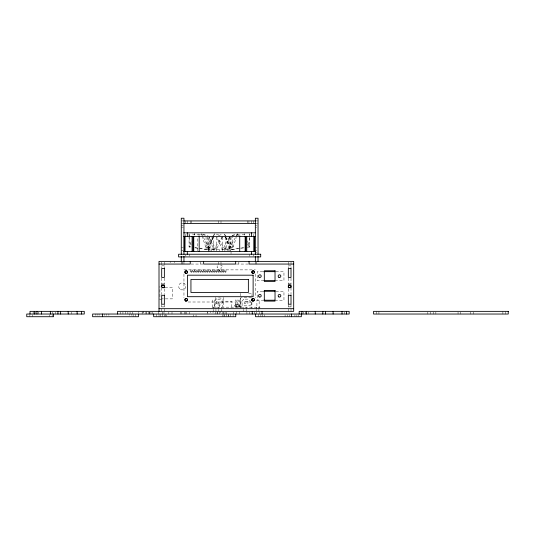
<?xml version="1.0" encoding="UTF-8"?>
<svg xmlns="http://www.w3.org/2000/svg" width="535" height="535" viewBox="0 0 535 535"><rect width="100%" height="100%" fill="white"/><g stroke="black" fill="none" stroke-linecap="round" stroke-linejoin="round"><path stroke-width="0.4" stroke-dasharray="2.67 2.01" d="M189.069 235.902L189.069 246.929L191.523 247.297M197.656 250.761L197.656 237.186M206.042 237.085L206.042 249.778L232.819 249.778L232.819 237.085M194.787 247.799L207.854 249.778L207.854 236.39L209.051 249.778L194.352 247.544M209.051 237.179L209.051 249.778L213.177 237.179M216.327 237.179L216.327 249.778L208.55 246.929L205.654 246.929L202.043 235.902M222.533 237.179L222.533 249.778L230.311 246.929L233.207 246.929L236.303 237.48M225.422 237.179L225.422 249.778L233.207 246.929L226.833 237.56M229.809 237.179L229.809 249.778L243.692 247.672M244.074 247.799L231.006 249.778L231.006 236.39M249.791 237.48L249.791 246.929L247.344 247.297M230.939 237.179L229.809 249.778L225.422 236.39M247.31 240.977L249.791 246.929L248.594 246.929L249.577 235.902M249.651 235.119L249.791 233.541M191.242 241.72L189.069 246.929L190.266 246.929L191.303 243.779M194.138 235.119L194.653 233.541L194.038 235.032M229.809 236.39L225.422 249.778L217.237 237.727M236.557 236.691L237.333 234.33M207.854 249.778L213.438 236.39L213.438 249.778L205.654 246.929L212.937 236.216M213.03 237.259L208.55 246.929L201.655 234.243M213.371 236.517L214.408 234.283M222.185 237.132L216.327 249.778L209.432 237.092M229.428 237.092L222.533 249.778L216.675 237.132M237.593 233.541L230.311 246.929L225.83 237.259M213.391 235.547L214.756 233.541M222.533 236.39L213.438 249.778L209.305 237.179M218.661 235.534L222.553 234.109M232.143 235.534L236.035 234.109M231.956 235.4L240.937 234.036M237.54 235.4L246.521 234.036M181.278 220.915L183.953 220.915M255.355 220.915L258.03 220.915M181.278 223.59L183.953 223.59M255.355 223.59L258.03 223.59M181.278 225.375L183.284 225.375M255.355 225.375L256.693 225.375M181.278 227.161L183.284 227.161M255.355 227.161L256.693 227.161M181.278 247.812L183.284 247.812M255.355 247.812L256.693 247.812M181.278 250.487L183.284 250.487M255.355 250.487L256.693 250.487M255.355 252.453L256.693 252.453M191.035 264.056L202.899 264.056M236.323 264.056L248.273 264.056M161.684 265.841L164.365 265.841M288.332 265.841L291.007 265.841M183.953 269.874L255.355 269.874M262.859 271.66L257.181 271.66L257.181 280.587L262.859 280.587M275.846 271.66L283.958 271.66L283.958 280.587L275.846 280.587M161.684 283.871L164.365 283.871M288.332 283.871L291.007 283.871M164.981 287.262L172.397 287.262L172.397 298.864L161.684 298.864M262.859 291.294L257.181 291.294L257.181 300.222L262.859 300.222M275.846 291.294L283.958 291.294L283.958 300.222L275.846 300.222M248.594 293.327L251.911 293.327L251.911 295.755M251.463 297.794L240.757 297.794L240.757 307.164M161.684 299.754L159.898 299.754L159.898 286.365M240.355 300.021L239.727 300.021L239.727 306.267M188.106 302.001L251.203 302.001M238.256 304.482L235.581 304.482L235.581 305.378M161.684 306.896L164.365 306.896M288.332 306.896L291.007 306.896M212.107 307.164L260.03 307.164M197.923 234.036L206.905 235.4M192.339 234.036L201.321 235.4M216.307 234.109L220.199 235.534M202.825 234.109L208.269 236.102M224.56 234.21L226.379 236.891M224.453 234.283L225.489 236.517M225.737 237.132L231.006 249.778M244.207 233.541L244.722 235.119M247.558 243.779L248.594 246.929M201.267 233.541L201.789 235.119M189.143 234.33L189.35 236.691M189.423 237.48L190.266 246.929M505.575 311.357L505.575 314.032M502.893 311.357L502.893 314.032M473.448 312.025L473.448 314.032M470.753 312.025L470.753 314.032M460.742 312.025L460.742 314.032M458.047 312.025L458.047 314.032M435.864 312.025L435.864 314.032M433.189 312.025L433.189 314.032M430.508 312.025L430.508 314.032M427.833 312.025L427.833 314.032M378.927 311.357L378.927 314.032M376.252 311.357L376.252 314.032M344.694 312.025L344.694 314.032M308.28 312.025L308.28 314.032M305.605 312.025L305.605 314.032M303.639 312.025L303.639 314.032M298.664 314.707L298.664 316.713M296.878 314.707L296.878 316.713M294.912 314.707L294.912 316.713M291.007 262.05L291.007 267.801M291.007 278.106L291.007 284.272M291.007 287.703L291.007 294.631M291.007 304.214L291.007 307.939M291.007 308.682L291.007 311.357M289.736 314.707L289.736 316.713M288.332 262.05L288.332 268.516M288.332 278.106L288.332 285.028M288.332 288.8L288.332 294.631M288.332 304.214L288.332 311.357M287.776 314.707L287.776 316.713M285.095 314.707L285.095 316.713M264.444 314.707L264.444 316.713M262.658 314.707L262.658 316.713M260.873 314.032L260.873 316.713M259.375 312.025L259.375 314.032M259.141 308.682L259.141 300.021L256.907 300.021L256.907 308.682M258.88 307.164L258.88 308.682M258.88 309.35L258.88 311.357M258.198 314.032L258.198 316.713M256.693 262.05L256.693 264.056M256.7 312.025L256.7 314.032M256.185 307.164L256.185 308.682M256.185 309.35L256.185 311.357M255.355 262.05L255.355 264.056M255.355 273.994L255.355 297.888M254.52 311.357L254.52 314.032M253.57 220.915L253.57 223.59M253.476 254.239L253.476 256.245M253.343 234.243L253.343 236.39M251.911 302.215L251.911 308.682M251.604 220.915L251.604 223.59M251.463 302.476L251.463 307.164M249.778 234.243L249.791 236.691M249.638 254.239L249.638 256.245M249.577 312.025L249.577 314.032M248.929 220.915L248.929 223.59M247.765 220.915L247.765 222.921M246.902 312.025L246.902 314.032M246.18 307.164L246.18 308.682M246.18 309.35L246.18 311.357M243.485 307.164L243.485 308.682M243.485 309.35L243.485 311.357M241.205 307.164L241.205 306.267L234.684 306.267L234.684 307.164M240.309 293.327L240.309 307.872M239.593 307.164L239.593 305.378L234.243 305.378L234.243 307.164M239.419 306.267L239.419 307.164M239.406 311.357L239.406 314.032M238.971 306.267L238.971 307.164M238.844 262.05L238.844 264.056M238.523 306.267L238.523 307.164M238.209 306.267L238.209 300.021L237.587 300.021L237.587 306.267M237.272 306.267L237.272 307.164M236.831 306.267L236.831 307.164M236.731 311.357L236.731 314.032M236.383 306.267L236.383 307.164M236.069 306.267L236.069 300.021L235.447 300.021L235.447 306.267M235.132 306.267L235.132 307.164M233.608 312.025L233.608 314.032M233.093 314.032L233.093 316.713M231.561 307.164L231.561 301.185L222.814 301.185L222.814 307.164M231.033 251.564L231.033 253.704M230.411 314.032L230.411 316.713M230.344 249.778L230.344 250.968M229.97 249.778L229.97 250.968M228.88 249.778L228.88 250.968M228.632 314.032L228.632 316.713M228.539 314.707L228.539 316.713M227.148 249.778L227.148 250.968M226.666 314.032L226.666 316.713M226.399 312.025L226.399 314.032M225.991 269.874L225.991 271.747A0.802 0.802 0 0 1 225.188 272.549A0.802 0.802 0 0 1 224.386 271.747L224.386 269.874M225.061 312.025L225.061 314.032M224.887 249.778L224.887 251.564M224.7 314.707L224.7 316.713M223.991 314.032L223.991 316.713M223.724 269.874L223.724 271.747A0.802 0.802 0 0 1 222.921 272.549A0.802 0.802 0 0 1 222.119 271.747L222.119 269.874M223.724 312.025L223.724 314.032M223.262 297.346L223.262 307.164M222.894 312.025L222.894 314.032M222.827 314.707L222.827 316.713M222.252 249.778L222.252 251.564M221.457 269.874L221.457 271.747A0.802 0.802 0 0 1 220.654 272.549A0.802 0.802 0 0 1 219.852 271.747L219.852 269.874M221.309 307.164L221.309 308.682M221.296 309.35L221.296 311.357M220.995 220.915L220.995 222.921M220.995 262.05L220.995 264.056M220.995 264.651L220.995 265.841L222.152 265.841L222.152 267.801L220.995 267.801L220.995 270.483L218.313 270.483L218.313 267.801L217.156 267.801L217.156 265.841L218.313 265.841L218.313 264.651M220.206 311.357L220.206 312.694M219.771 311.357L219.771 314.032M219.691 307.164L219.691 303.144L214.341 303.144L214.341 307.164M219.43 249.778L219.43 250.968M219.189 269.874L219.189 271.747A0.802 0.802 0 0 1 218.387 272.549A0.802 0.802 0 0 1 217.584 271.747L217.584 269.874M218.614 307.164L218.614 308.682M218.621 309.35L218.621 311.357M218.313 220.915L218.313 222.921M218.313 262.05L218.313 264.056M217.431 312.025L217.431 314.032M217.096 311.357L217.096 314.032M216.922 269.874L216.922 271.747A0.802 0.802 0 0 1 216.12 272.549A0.802 0.802 0 0 1 215.317 271.747L215.317 269.874M216.608 249.778L216.608 250.968M215.953 307.164L215.953 308.682M215.946 309.35L215.946 311.357M215.424 312.025L215.424 314.032M215.23 297.346L215.23 307.164M214.782 307.164L214.782 300.021L212.555 300.021L212.555 307.164M214.655 269.874L214.655 271.747A0.802 0.802 0 0 1 213.853 272.549A0.802 0.802 0 0 1 213.05 271.747L213.05 269.874M213.973 249.778L213.973 250.968M213.258 307.164L213.258 308.682M213.264 309.35L213.264 311.357M213.03 311.357L213.03 312.694M212.388 269.874L212.388 271.747A0.802 0.802 0 0 1 211.586 272.549A0.802 0.802 0 0 1 210.783 271.747L210.783 269.874M211.713 249.778L211.713 251.564M210.355 311.357L210.355 312.694M210.121 269.874L210.121 271.747A0.802 0.802 0 0 1 209.319 272.549A0.802 0.802 0 0 1 208.516 271.747L208.516 269.874M209.981 249.778L209.981 251.564M208.891 249.778L208.891 251.564M208.516 249.778L208.516 251.564M207.854 269.874L207.854 271.747A0.802 0.802 0 0 1 207.052 272.549A0.802 0.802 0 0 1 206.249 271.747L206.249 269.874M207.633 311.357L207.633 312.694M207.212 312.025L207.212 314.032M205.587 269.874L205.587 271.747A0.802 0.802 0 0 1 204.785 272.549A0.802 0.802 0 0 1 203.982 271.747L203.982 269.874M203.32 269.874L203.32 271.747A0.802 0.802 0 0 1 202.518 272.549A0.802 0.802 0 0 1 201.715 271.747L201.715 269.874M201.053 269.874L201.053 271.747A0.802 0.802 0 0 1 200.25 272.549A0.802 0.802 0 0 1 199.448 271.747L199.448 269.874M200.464 262.05L200.464 264.056M198.786 269.874L198.786 271.747A0.802 0.802 0 0 1 197.983 272.549A0.802 0.802 0 0 1 197.181 271.747L197.181 269.874M196.519 269.874L196.519 271.747A0.802 0.802 0 0 1 195.716 272.549A0.802 0.802 0 0 1 194.914 271.747L194.914 269.874M196.051 314.707L196.051 316.713M194.252 269.874L194.252 271.747A0.802 0.802 0 0 1 193.449 272.549A0.802 0.802 0 0 1 192.647 271.747L192.647 269.874M193.376 314.707L193.376 316.713M191.985 269.874L191.985 271.747A0.802 0.802 0 0 1 191.182 272.549A0.802 0.802 0 0 1 190.38 271.747L190.38 269.874M191.543 220.915L191.543 222.921M190.38 220.915L190.38 223.59M189.664 254.239L189.664 256.245M189.357 312.025L189.357 314.032M189.069 233.541L189.089 236.39M187.705 220.915L187.705 223.59M186.682 312.025L186.682 314.032M185.826 254.239L185.826 256.245M185.739 220.915L185.739 223.59M185.665 312.025L185.665 314.032M185.518 234.243L185.518 236.39M184.508 312.025L184.508 314.032M183.953 262.05L183.953 264.056M183.953 273.994L183.953 297.888M182.616 262.05L182.616 264.056M181.826 312.025L181.826 314.032M181.278 262.05L181.278 264.056M180.669 312.025L180.669 314.032M174.631 261.381L174.631 262.718M172.002 312.025L172.002 314.032M170.163 261.381L170.163 262.718M168.833 312.025L168.833 314.032M166.599 314.707L166.599 316.713M165.442 314.032L165.442 316.713M164.726 314.707L164.726 316.713M164.365 262.05L164.365 268.516M164.365 278.106L164.365 285.028M164.365 288.8L164.365 294.631M164.365 304.214L164.365 311.357M163.977 312.025L163.977 314.032M162.76 314.032L162.76 316.713M162.205 312.025L162.205 314.032M161.684 262.05L161.684 267.801M161.684 278.106L161.684 285.028M161.684 287.703L161.684 294.631M161.684 304.214L161.684 311.357M160.801 314.032L160.801 316.713M159.015 314.032L159.015 316.713M158.614 312.025L158.614 314.032M156.34 314.032L156.34 316.713M152.321 312.025L152.321 314.032M150.984 312.025L150.984 314.032M149.646 312.025L149.646 314.032M149.298 312.025L149.298 314.032M148.817 312.025L148.817 314.032M146.095 311.357L146.129 314.032M146.008 312.025L146.008 314.032M143.42 311.357L143.42 312.694M142.992 311.357L142.992 312.694M142.156 312.025L142.156 314.032M138.532 311.357L138.532 312.694M135.783 314.032L135.783 316.713M133.108 314.032L133.108 316.713M132.733 312.025L132.733 314.032M131.322 314.032L131.322 315.376M130.052 312.025L130.052 314.032M129.537 314.032L129.537 315.376M127.878 312.025L127.878 314.032M125.203 311.357L125.203 314.032M122.936 312.025L122.936 314.032M120.261 312.025L120.261 314.032M108.886 314.032L108.886 315.376M106.204 314.032L106.204 315.376M104.245 314.032L104.245 315.376M99.069 314.032L99.069 315.376M97.102 314.032L97.102 315.376M95.317 314.032L95.317 315.376M71.777 312.025L71.777 314.032M55.433 312.025L55.433 314.032M52.751 312.025L52.751 314.032M52.183 314.707L52.183 316.713M49.508 314.707L49.508 316.713M38.754 312.025L38.754 314.032M35.798 312.025L35.798 314.032M33.117 312.025L33.117 314.032M32.548 314.707L32.548 316.713M29.873 314.707L29.873 316.713M215.23 300.917A4.146 4.146 0 0 1 223.262 300.917M190.754 271.633C191.296 273.338 192.078 270.429 190.754 271.633M193.021 271.633C193.563 273.338 194.345 270.429 193.021 271.633M195.288 271.633C195.83 273.338 196.612 270.429 195.288 271.633M197.555 271.633C198.097 273.338 198.88 270.429 197.555 271.633M199.822 271.633C200.364 273.338 201.147 270.429 199.822 271.633M202.09 271.633C202.631 273.338 203.414 270.429 202.09 271.633M204.357 271.633C204.898 273.338 205.681 270.429 204.357 271.633M206.624 271.633C207.165 273.338 207.948 270.429 206.624 271.633M208.884 271.633C209.432 273.338 210.215 270.429 208.884 271.633M211.151 271.633C211.7 273.338 212.482 270.429 211.151 271.633M213.418 271.633C213.967 273.338 214.749 270.429 213.418 271.633M215.685 271.633C216.234 273.338 217.016 270.429 215.685 271.633M217.952 271.633C218.501 273.338 219.283 270.429 217.952 271.633M220.219 271.633C220.768 273.338 221.55 270.429 220.219 271.633M222.486 271.633C223.035 273.338 223.817 270.429 222.486 271.633M224.753 271.633C225.302 273.338 226.084 270.429 224.753 271.633M243.88 299.132L242.094 300.917L242.094 305.826L250.126 305.826L250.126 300.917L248.34 299.132L243.88 299.132M247.892 301.359L244.328 301.359L244.328 303.592L247.892 303.592L247.892 301.359M180.429 289.462A3.571 3.571 0 0 0 185.785 286.365A3.571 3.571 0 0 0 180.429 283.276A3.571 3.571 0 0 0 180.429 289.462M217.798 304.763A2.902 2.902 0 0 0 222.145 302.255A2.902 2.902 0 0 0 217.798 299.74A2.902 2.902 0 0 0 217.798 304.763M218.802 303.024A0.889 0.889 0 0 0 220.139 302.255A0.889 0.889 0 0 0 218.802 301.479A0.889 0.889 0 0 0 218.802 303.024"/><path stroke-width="0.8" d="M184.301 251.564L184.301 236.39M184.495 251.564L184.495 236.39M185.036 251.564L185.036 236.39M192.118 251.564L192.118 236.39M193.041 251.564L193.041 236.39M193.75 251.564L193.75 236.39M199.18 251.564L199.18 236.39M239.72 251.564L239.72 236.39M245.157 251.564L245.157 236.39M245.819 251.564L245.819 236.39M246.742 251.564L246.742 236.39M253.824 251.564L253.824 236.39M254.366 251.564L254.366 236.39M183.953 220.915L255.355 220.915M183.953 223.59L255.355 223.59M183.759 232.819L255.128 232.819M183.759 236.39L255.128 236.39M183.759 251.564L255.128 251.564M159.009 264.056L190.246 264.056L190.246 261.381M293.688 264.056L249.063 264.056L249.063 261.381M263.675 271.66L275.03 271.66M263.675 280.587L275.03 280.587M161.684 285.028L163.697 285.028M288.332 285.028L291.007 285.028M162.352 287.703L163.697 287.703M263.675 291.294L275.03 291.294M263.675 300.222L275.03 300.222M159.009 308.682L293.688 308.682M346.479 311.357L346.479 314.032M342.019 311.357L342.019 314.032M333.098 311.357L333.098 314.032M325.507 311.357L325.507 314.032M322.832 311.357L322.832 314.032M315.242 311.357L315.242 314.032M306.321 311.357L306.321 314.032M301.86 311.357L301.86 314.032M301.339 314.032L301.339 316.713L255.523 316.713L255.523 314.032M299.179 314.032L299.179 311.357L349.161 311.357L349.161 314.032L92.642 314.032L92.642 316.713L138.458 316.713L138.458 314.032M291.522 314.032L291.522 316.713M291.007 285.697L291.007 287.703L288.332 287.703L288.332 285.697M262.05 311.357L262.05 314.032M258.03 254.239L258.03 218.233L255.355 218.233L255.355 254.239M258.03 256.292L258.03 261.602M255.355 256.292L255.355 261.602M252.259 311.357L252.259 314.032M251.911 298.985L251.911 300.603M251.557 232.819L251.557 236.39M251.557 251.564L251.557 254.419M235.768 314.032L235.768 316.713L153.659 316.713L153.659 314.032M235.674 261.381L235.674 264.056L203.634 264.056L203.634 261.381M187.303 232.819L187.303 236.39M187.303 251.564L187.303 254.419M183.953 254.239L183.953 218.233L181.278 218.233L181.278 254.239M183.953 256.292L183.953 261.602M181.278 256.292L181.278 261.602M164.365 285.697L164.365 287.703M161.684 285.697L161.684 287.034M159.009 311.357L159.009 261.381L293.688 261.381L293.688 311.357L117.58 311.357L117.58 314.032M102.459 314.032L102.459 316.713M81.594 311.357L81.594 314.032M77.127 311.357L77.127 314.032M68.206 311.357L68.206 314.032M60.615 311.357L60.615 314.032M57.94 311.357L57.94 314.032M53.527 314.032L53.527 316.713L26.75 316.713L26.75 314.032L84.269 314.032L84.269 311.357L29.993 311.357L29.993 314.032M50.357 311.357L50.357 314.032M41.429 311.357L41.429 314.032M36.968 311.357L36.968 314.032M34.287 311.357L34.287 314.032M260.705 254.239L178.596 254.239L178.596 256.914L260.705 256.914L260.705 254.239M164.365 268.516L161.684 268.516L161.684 277.444L164.365 277.444L164.365 268.516M291.007 268.516L288.332 268.516L288.332 277.444L291.007 277.444L291.007 268.516M275.03 270.77L264.323 270.77L264.323 281.477L275.03 281.477L275.03 270.77M253.122 275.184L187.437 275.184L187.437 296.691L253.122 296.691L253.122 275.184M248.367 279.404L190.941 279.404L190.941 292.471L248.367 292.471L248.367 279.404M275.03 290.405L264.323 290.405L264.323 301.111L275.03 301.111L275.03 290.405M164.365 295.293L161.684 295.293L161.684 304.214L164.365 304.214L164.365 295.293M291.007 295.293L288.332 295.293L288.332 304.214L291.007 304.214L291.007 295.293M508.25 311.357L373.57 311.357L373.57 314.032L508.25 314.032L508.25 311.357M259.187 277.284A1.337 1.337 0 0 0 261.2 276.12A1.337 1.337 0 0 0 259.187 274.963A1.337 1.337 0 0 0 259.187 277.284M278.829 277.284A1.337 1.337 0 0 0 280.835 276.12A1.337 1.337 0 0 0 278.829 274.963A1.337 1.337 0 0 0 278.829 277.284M259.187 296.918A1.337 1.337 0 0 0 261.2 295.755A1.337 1.337 0 0 0 259.187 294.598A1.337 1.337 0 0 0 259.187 296.918M278.829 296.918A1.337 1.337 0 0 0 280.835 295.755A1.337 1.337 0 0 0 278.829 294.598A1.337 1.337 0 0 0 278.829 296.918M185.585 273.151A1.204 1.204 0 0 0 187.39 272.108A1.204 1.204 0 0 0 185.585 271.064A1.204 1.204 0 0 0 185.585 273.151M185.585 300.817A1.204 1.204 0 0 0 187.39 299.774A1.204 1.204 0 0 0 185.585 298.731A1.204 1.204 0 0 0 185.585 300.817M252.52 273.151A1.204 1.204 0 0 0 254.326 272.108A1.204 1.204 0 0 0 252.52 271.064A1.204 1.204 0 0 0 252.52 273.151M252.52 300.817A1.204 1.204 0 0 0 254.326 299.774A1.204 1.204 0 0 0 252.52 298.731A1.204 1.204 0 0 0 252.52 300.817M162.352 287.529A1.337 1.337 0 0 0 164.365 286.365A1.337 1.337 0 0 0 162.352 285.209A1.337 1.337 0 0 0 162.352 287.529M289 287.529A1.337 1.337 0 0 0 291.007 286.365A1.337 1.337 0 0 0 289 285.209A1.337 1.337 0 0 0 289 287.529M185.237 273.051A1.337 1.337 0 0 0 187.477 272.455A1.337 1.337 0 0 0 185.839 270.81A1.337 1.337 0 0 0 185.237 273.051M185.518 300.931A1.337 1.337 0 0 0 187.524 299.774A1.337 1.337 0 0 0 185.518 298.61A1.337 1.337 0 0 0 185.518 300.931M252.453 273.265A1.337 1.337 0 0 0 254.459 272.108A1.337 1.337 0 0 0 252.453 270.944A1.337 1.337 0 0 0 252.453 273.265M252.453 300.931A1.337 1.337 0 0 0 254.459 299.774A1.337 1.337 0 0 0 252.453 298.61A1.337 1.337 0 0 0 252.453 300.931"/></g></svg>
